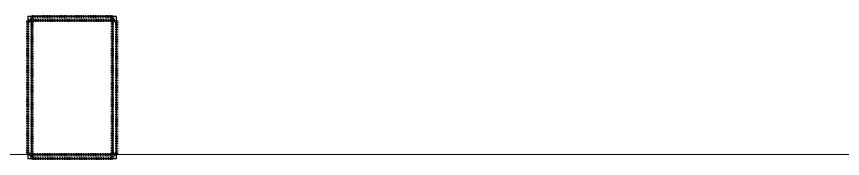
# Model space of a CAD drawing. Header units: millimetres. Extents: x -5300 to 98858, y -5196 to 93886.
# Drawn here: x 5792 to 8873, y 36635 to 37165 of the extents above; entities that cross this region are included whole.
import ezdxf

# ---------------------------------------------------------------- set-up
doc = ezdxf.new("R2010")
doc.units = ezdxf.units.MM
doc.linetypes.add('Штрих', pattern=[6.35, 3.175, -3.175])
doc.linetypes.add('Штрих_2_', pattern=[6.35, 3.175, -3.175])
for name, color, linetype, lineweight, true_color in [('_Разделитель помещений_', 4, 'Штрих', 70, 0x00ffff), ('Колонны', 7, 'Continuous', 18, 0x7f7f7f), ('Перекрытия', 7, 'Continuous', 18, 0x7f7f7f), ('Стены', 7, 'Continuous', 18, 0x7f7f7f), ('Стены разрез', 7, 'Continuous', 50, 0x7f7f7f)]:
    doc.layers.add(name, color=color, linetype=linetype, lineweight=lineweight, true_color=true_color)

# ---------------------------------------------------------------- blocks, each defined once
blk = doc.blocks.new('ПЕР-ДФ_Ш - ПЕР-ДФ_Ш-239736-Подвал')
at = {"layer": 'Перекрытия', "color": 254, "true_color": 0xd4d4d4}
for p, q in [((15650, 36650), (-150, 36650)), ((-150, 36650), (15650, 36650))]:
    blk.add_line(p, q, dxfattribs=at)
blk = doc.blocks.new('ПЕР-003 - ПЕР-003-240210-Подвал')
at = {"layer": 'Перекрытия', "color": 254, "true_color": 0xd4d4d4}
for p, q in [((-150, 36650), (15650, 36650)), ((15650, 36650), (-150, 36650))]:
    blk.add_line(p, q, dxfattribs=at)
blk = doc.blocks.new('СТ_ВОКОЛ-010 46308 - СТ_ВОКОЛ-010 2-242153-Подвал')
at = {"layer": 'Стены', "color": 254, "true_color": 0xd4d4d4}
blk.add_line((6150, 36650), (6150, 37150), dxfattribs=at)
blk = doc.blocks.new('СТ_ВОКОЛ-010 46308 - СТ_ВОКОЛ-010 46308-242150-Подвал')
at = {"layer": 'Стены', "color": 254, "true_color": 0xd4d4d4}
for p, q in [((6150, 37165), (6150, 37165)), ((6165, 37165), (6165, 37165)), ((6150, 36650), (6150, 36650)), ((6165, 36650), (6165, 36650))]:
    blk.add_line(p, q, dxfattribs=at)
at = {"layer": 'Стены разрез', "color": 254, "lineweight": 25, "true_color": 0xd4d4d4}
for p, q in [((6165, 37165), (6150, 37165)), ((6150, 37165), (6150, 36650)), ((6165, 36650), (6165, 37165)), ((6150, 36650), (6165, 36650))]:
    blk.add_line(p, q, dxfattribs=at)
blk.add_blockref('СТ_ВОКОЛ-010 46308 - СТ_ВОКОЛ-010 2-242153-Подвал', (0, 0))
blk = doc.blocks.new('СТ_ВОКОЛ-012 57675 - СТ_ВОКОЛ-012 2-242254-Подвал')
at = {"layer": 'Стены', "color": 254, "true_color": 0xd4d4d4}
blk.add_line((5850, 37150), (5850, 36650), dxfattribs=at)
blk = doc.blocks.new('СТ_ВОКОЛ-012 57675 - СТ_ВОКОЛ-012 57675-242251-Подвал')
at = {"layer": 'Стены', "color": 254, "true_color": 0xd4d4d4}
for p, q in [((5835, 37150), (5835, 37150)), ((5850, 37150), (5850, 37150)), ((5835, 36650), (5835, 36650)), ((5850, 36650), (5850, 36650))]:
    blk.add_line(p, q, dxfattribs=at)
at = {"layer": 'Стены разрез', "color": 254, "lineweight": 25, "true_color": 0xd4d4d4}
for p, q in [((5850, 37150), (5835, 37150)), ((5835, 37150), (5835, 36650)), ((5850, 36650), (5850, 37150)), ((5835, 36650), (5850, 36650))]:
    blk.add_line(p, q, dxfattribs=at)
blk.add_blockref('СТ_ВОКОЛ-012 57675 - СТ_ВОКОЛ-012 2-242254-Подвал', (0, 0))
blk = doc.blocks.new('СТ_ВОКОЛ-011 59494 - СТ_ВОКОЛ-011 2-242446-Подвал')
at = {"layer": 'Стены', "color": 254, "true_color": 0xd4d4d4}
blk.add_line((6150, 37150), (5850, 37150), dxfattribs=at)
blk = doc.blocks.new('СТ_ВОКОЛ-011 59494 - СТ_ВОКОЛ-011 59494-242443-Подвал')
at = {"layer": 'Стены', "color": 254, "true_color": 0xd4d4d4}
for p, q in [((5835, 37165), (5835, 37165)), ((6150, 37165), (6150, 37165)), ((5835, 37150), (5835, 37150)), ((6150, 37150), (6150, 37150))]:
    blk.add_line(p, q, dxfattribs=at)
at = {"layer": 'Стены разрез', "color": 254, "lineweight": 25, "true_color": 0xd4d4d4}
for p, q in [((5835, 37165), (5835, 37150)), ((6150, 37165), (5835, 37165)), ((6150, 37150), (6150, 37165)), ((5835, 37150), (6150, 37150))]:
    blk.add_line(p, q, dxfattribs=at)
blk.add_blockref('СТ_ВОКОЛ-011 59494 - СТ_ВОКОЛ-011 2-242446-Подвал', (0, 0))
blk = doc.blocks.new('СТ_ВОКОЛ-009 106386 - СТ_ВОКОЛ-009 2-243212-Подвал')
at = {"layer": 'Стены', "color": 254, "true_color": 0xd4d4d4}
blk.add_line((5850, 36650), (6150, 36650), dxfattribs=at)
blk = doc.blocks.new('СТ_ВОКОЛ-009 106386 - СТ_ВОКОЛ-009 106386-243209-Подвал')
at = {"layer": 'Стены', "color": 254, "true_color": 0xd4d4d4}
for p, q in [((5835, 36650), (5835, 36650)), ((5835, 36635), (5835, 36635)), ((6165, 36650), (6165, 36650)), ((6165, 36635), (6165, 36635))]:
    blk.add_line(p, q, dxfattribs=at)
at = {"layer": 'Стены разрез', "color": 254, "lineweight": 25, "true_color": 0xd4d4d4}
for p, q in [((6165, 36650), (5835, 36650)), ((5835, 36650), (5835, 36635)), ((5835, 36635), (6165, 36635)), ((6165, 36635), (6165, 36650))]:
    blk.add_line(p, q, dxfattribs=at)
blk.add_blockref('СТ_ВОКОЛ-009 106386 - СТ_ВОКОЛ-009 2-243212-Подвал', (0, 0))
blk = doc.blocks.new('КОЛ-002 300х500 300 x 500 112247 - КОЛ-002 300х500 300 x 500 112247-385238-Подвал')
at = {"layer": 'Колонны', "color": 254, "lineweight": 25, "true_color": 0xd4d4d4}
for p, q in [((150, 250), (-150, 250)), ((-150, 250), (-150, -250)), ((150, -250), (150, 250)), ((-150, -250), (150, -250))]:
    blk.add_line(p, q, dxfattribs=at)
at = {"layer": 'Колонны', "color": 254, "true_color": 0xd4d4d4}
for p, q in [((-150, 250), (-150, 250)), ((150, 250), (150, 250)), ((-150, -250), (-150, -250)), ((150, -250), (150, -250))]:
    blk.add_line(p, q, dxfattribs=at)

msp = doc.modelspace()

# ---------------------------------------------------------------- linework, layer by layer
at = {"layer": '_Разделитель помещений_', "color": 131, "linetype": 'Штрих_2_', "true_color": 0xaaffff}
for p, q in [((5850, 37150), (5850, 37165)), ((5850, 37165), (6150, 37165)), ((6150, 37165), (6150, 37150)), ((5835, 36650), (5835, 37150)), ((5835, 37150), (5850, 37150)), ((5850, 37150), (5850, 36650)), ((6150, 37150), (5850, 37150)), ((6150, 36650), (6150, 37150)), ((6150, 37150), (6165, 37150)), ((6165, 37150), (6165, 36650)), ((5850, 36650), (5835, 36650)), ((5850, 36635), (5850, 36650)), ((5850, 36650), (6150, 36650)), ((6150, 36635), (5850, 36635)), ((6150, 36650), (6150, 36635)), ((6165, 36650), (6150, 36650))]:
    msp.add_line(p, q, dxfattribs=at)
at = {"layer": 'Перекрытия', "color": 254, "true_color": 0xd4d4d4}
for p, q in [((15650, 36650), (-150, 36650)), ((-150, 36650), (15650, 36650))]:
    msp.add_line(p, q, dxfattribs=at)

# ---------------------------------------------------------------- block references
at = {"layer": 'Колонны', "color": 254, "true_color": 0xd4d4d4}
msp.add_blockref('КОЛ-002 300х500 300 x 500 112247 - КОЛ-002 300х500 300 x 500 112247-385238-Подвал', (6000, 36900), dxfattribs=at)
at = {"layer": 'Перекрытия', "color": 254, "true_color": 0xd4d4d4}
for name in ['ПЕР-003 - ПЕР-003-240210-Подвал', 'ПЕР-ДФ_Ш - ПЕР-ДФ_Ш-239736-Подвал']:
    msp.add_blockref(name, (0, 0), dxfattribs=at)
at = {"layer": 'Стены', "color": 254, "true_color": 0xd4d4d4}
for name in ['СТ_ВОКОЛ-011 59494 - СТ_ВОКОЛ-011 59494-242443-Подвал', 'СТ_ВОКОЛ-010 46308 - СТ_ВОКОЛ-010 46308-242150-Подвал', 'СТ_ВОКОЛ-012 57675 - СТ_ВОКОЛ-012 57675-242251-Подвал', 'СТ_ВОКОЛ-009 106386 - СТ_ВОКОЛ-009 106386-243209-Подвал']:
    msp.add_blockref(name, (0, 0), dxfattribs=at)

doc.saveas('drawing.dxf')
